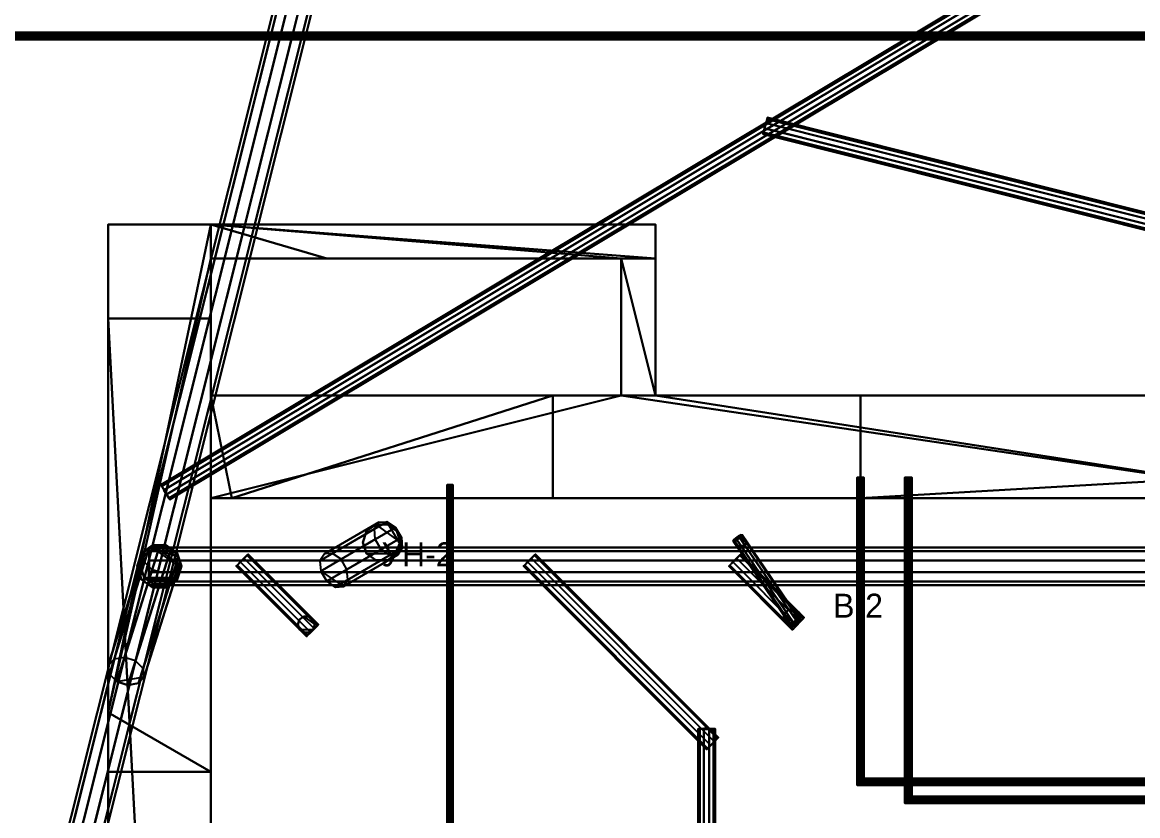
# Model space of a CAD drawing. Header units: millimetres. Extents: x -396 to 23232, y -842 to 31800.
# Drawn here: x 12150 to 15410, y 7821 to 10140 of the extents above; entities that cross this region are included whole.
import ezdxf

# ---------------------------------------------------------------- set-up
doc = ezdxf.new("R2010")
doc.units = ezdxf.units.MM
doc.layers.add('АР_3D_стены', color=8, linetype='Continuous')
doc.layers.add('ВК_3D_Марки', color=7, linetype='Continuous')
for name, color, linetype, true_color in [('ВК_3D_Арматура', 7, 'Continuous', 0xb48c3c), ('ВК_3D_В1', 7, 'Continuous', 0x06b6d4), ('ВК_3D_К1', 7, 'Continuous', 0xc2410c), ('ВК_3D_Т3', 7, 'Continuous', 0x16a34a)]:
    doc.layers.add(name, color=color, linetype=linetype, true_color=true_color)

msp = doc.modelspace()

# ---------------------------------------------------------------- texts
at = {"layer": 'ВК_3D_Марки'}
for s, p in [('УН-2', (13200, 8550, 4950)), ('В-2', (14520, 8400, 4950))]:
    msp.add_text(s, height=70, dxfattribs=at).set_placement(p)

# ---------------------------------------------------------------- meshes
at = {"layer": 'АР_3D_стены'}
mesh = msp.add_polyface(dxfattribs=at)
corners = [(18040.2, 6049.6, 4050), (15010.2, 6049.6, 4050), (15010.2, 6119.6, 4050), (15010.2, 6119.6, 7550), (15010.2, 6049.6, 7550), (18040.2, 6049.6, 7550), (19899.3, 6049.6, 4050), (19760.2, 6049.6, 4050), (19760.2, 6119.6, 4050), (19760.2, 6119.6, 7550), (19760.2, 6049.6, 7550), (19899.3, 6049.6, 7550), (19000.2, 15699.6, 4050), (20200.2, 15699.6, 4050), (20200.2, 15299.6, 4050), (20200.2, 15299.6, 7550), (20200.2, 15699.6, 7550), (19000.2, 15699.6, 7550), (19538.3, 15299.6, 4050), (19000.2, 15299.6, 4050), (19000.2, 15299.6, 7550), (19538.3, 15299.6, 7550), (19800.2, 13599.6, 4050), (19300.2, 13599.6, 4050), (19300.2, 13999.6, 4050), (19300.2, 13999.6, 7550), (19300.2, 13599.6, 7550), (19800.2, 13599.6, 7550), (17300.2, 8749.6, 4050), (17300.2, 9049.6, 4050), (19800.2, 9049.6, 4050), (19800.2, 9049.6, 7550), (17300.2, 9049.6, 7550), (17300.2, 8749.6, 7550), (17900.2, 7449.6, 4050), (18000.2, 7449.6, 4050), (18000.2, 6449.6, 4050), (18000.2, 6449.6, 7550), (18000.2, 7449.6, 7550), (17900.2, 7449.6, 7550), (15600.2, 8749.6, 4050), (15800.2, 8749.6, 4050), (15800.2, 6449.6, 4050), (15800.2, 6449.6, 7550), (15800.2, 8749.6, 7550), (15600.2, 8749.6, 7550), (15050.2, 6179.6, 4050), (15050.2, 6449.6, 4050), (15600.2, 6449.6, 4050), (15600.2, 6449.6, 7550), (15050.2, 6449.6, 7550), (15050.2, 6179.6, 7550), (12800.2, 6449.6, 4050), (13250.2, 6449.6, 4050), (13250.2, 6179.6, 4050), (13250.2, 6179.6, 7550), (13250.2, 6449.6, 7550), (12800.2, 6449.6, 7550), (13290.2, 6049.6, 4050), (12800.2, 6049.6, 4050), (12800.2, 6049.6, 7550), (13290.2, 6049.6, 7550), (18040.2, 6119.6, 4050), (18040.2, 6119.6, 7550), (20200.2, 6049.6, 4050), (20200.2, 6049.6, 7550), (19800.2, 15299.6, 4050), (19800.2, 15299.6, 7550), (19538.3, 8749.6, 4050), (19538.3, 8749.6, 7550), (18000.2, 6179.6, 4050), (18000.2, 6179.6, 7550), (19800.2, 8749.6, 4050), (19800.2, 8749.6, 7550), (17900.2, 6449.6, 4050), (17900.2, 6449.6, 7550), (13290.2, 6119.6, 4050), (13290.2, 6119.6, 7550), (20200.2, 13999.6, 4050), (20200.2, 13999.6, 7550), (19800.2, 6179.6, 4050), (19800.2, 6179.6, 7550), (19800.2, 6449.6, 4050), (19800.2, 6449.6, 7550), (19800.2, 13999.6, 4050), (19800.2, 13999.6, 7550), (20200.2, 6449.6, 4050), (20200.2, 6449.6, 7550)]
mesh.append_faces([[corners[k] for k in face] for face in [(0, 1, 2), (3, 4, 5), (6, 7, 8), (9, 10, 11), (12, 13, 14), (15, 16, 17), (18, 19, 12), (17, 20, 21), (22, 23, 24), (25, 26, 27), (28, 29, 30), (31, 32, 33), (34, 35, 36), (37, 38, 39), (40, 41, 42), (43, 44, 45), (46, 47, 48), (49, 50, 51), (52, 53, 54), (55, 56, 57), (58, 59, 52), (57, 60, 61), (62, 0, 2), (3, 5, 63), (64, 6, 8), (9, 11, 65), (66, 18, 12), (17, 21, 67), (68, 28, 30), (31, 33, 69), (34, 36, 70), (71, 37, 39), (48, 40, 42), (43, 45, 49), (58, 52, 54), (55, 57, 61), (66, 12, 14), (15, 17, 67), (72, 68, 30), (31, 69, 73), (74, 34, 70), (71, 39, 75), (46, 48, 42), (43, 49, 51), (76, 58, 54), (55, 61, 77), (66, 14, 78), (79, 15, 67), (42, 74, 70), (71, 75, 43), (76, 54, 46), (51, 55, 77), (46, 42, 70), (71, 43, 51), (2, 76, 46), (51, 77, 3), (2, 46, 70), (71, 51, 3), (2, 70, 80), (81, 71, 3), (62, 2, 80), (81, 3, 63), (8, 62, 80), (81, 63, 9), (64, 8, 80), (81, 9, 65), (64, 80, 82), (83, 81, 65), (64, 82, 72), (73, 83, 65), (64, 72, 30), (31, 73, 65), (64, 30, 22), (27, 31, 65), (84, 66, 78), (79, 67, 85), (22, 24, 84), (85, 25, 27), (78, 64, 22), (27, 65, 79), (22, 84, 78), (79, 85, 27), (1, 2, 3, 4), (2, 76, 77, 3), (76, 58, 61, 77), (58, 59, 60, 61), (59, 52, 57, 60), (52, 53, 56, 57), (53, 54, 55, 56), (54, 46, 51, 55), (46, 47, 50, 51), (47, 48, 49, 50), (48, 40, 45, 49), (40, 41, 44, 45), (41, 42, 43, 44), (42, 74, 75, 43), (74, 34, 39, 75), (34, 35, 38, 39), (35, 36, 37, 38), (36, 70, 71, 37), (70, 80, 81, 71), (80, 82, 83, 81), (82, 72, 73, 83), (72, 68, 69, 73), (68, 28, 33, 69), (28, 29, 32, 33), (29, 30, 31, 32), (30, 22, 27, 31), (22, 23, 26, 27), (23, 24, 25, 26), (24, 84, 85, 25), (84, 84, 85, 85), (84, 66, 67, 85), (66, 18, 21, 67), (18, 19, 20, 21), (19, 12, 17, 20), (12, 13, 16, 17), (13, 14, 15, 16), (14, 78, 79, 15), (78, 86, 87, 79), (86, 86, 87, 87), (86, 64, 65, 87), (64, 6, 11, 65), (6, 7, 10, 11), (7, 8, 9, 10), (8, 62, 63, 9), (62, 0, 5, 63), (0, 1, 4, 5)]])
mesh = msp.add_polyface(dxfattribs=at)
corners = [(12700.2, 9549.6, 4050), (14000.2, 9549.6, 4050), (14000.2, 9449.6, 4050), (14000.2, 9449.6, 7550), (14000.2, 9549.6, 7550), (12700.2, 9549.6, 7550), (12400.2, 8123.1, 4050), (12400.2, 9549.6, 4050), (12400.2, 9549.6, 7550), (12400.2, 8123.1, 7550), (12700.2, 7949.6, 4050), (12400.2, 7949.6, 4050), (12400.2, 7949.6, 7550), (12700.2, 7949.6, 7550), (12700.2, 8749.6, 4050), (12700.2, 9049.6, 4050), (13900.2, 9049.6, 4050), (13900.2, 9049.6, 7550), (12700.2, 9049.6, 7550), (12700.2, 8749.6, 7550), (16500.2, 9049.6, 4050), (16500.2, 8749.6, 4050), (15928, 8749.6, 4050), (15928, 8749.6, 7550), (16500.2, 8749.6, 7550), (16500.2, 9049.6, 7550), (15600.2, 9549.6, 4050), (15800.2, 9549.6, 4050), (15800.2, 9049.6, 4050), (15800.2, 9049.6, 7550), (15800.2, 9549.6, 7550), (15600.2, 9549.6, 7550), (12700.2, 9449.6, 4050), (12700.2, 9449.6, 7550), (15600.2, 9049.6, 4050), (15600.2, 9049.6, 7550), (13039.8, 9449.6, 4050), (13039.8, 9449.6, 7550), (14000.2, 9049.6, 4050), (14000.2, 9049.6, 7550), (13900.2, 9449.6, 4050), (13900.2, 9449.6, 7550)]
mesh.append_faces([[corners[k] for k in face] for face in [(0, 1, 2), (3, 4, 5), (6, 7, 0), (5, 8, 9), (10, 11, 6), (9, 12, 13), (14, 15, 16), (17, 18, 19), (20, 21, 22), (23, 24, 25), (26, 27, 28), (29, 30, 31), (32, 10, 6), (9, 13, 33), (22, 14, 16), (17, 19, 23), (28, 20, 22), (23, 25, 29), (34, 26, 28), (29, 31, 35), (32, 6, 0), (5, 9, 33), (34, 28, 22), (23, 29, 35), (36, 32, 0), (5, 33, 37), (38, 34, 22), (23, 35, 39), (40, 36, 0), (5, 37, 41), (38, 22, 16), (17, 23, 39), (40, 0, 2), (3, 5, 41), (38, 16, 40), (41, 17, 39), (40, 2, 38), (39, 3, 41), (2, 38, 39, 3), (38, 34, 35, 39), (34, 26, 31, 35), (26, 27, 30, 31), (27, 28, 29, 30), (28, 20, 25, 29), (20, 21, 24, 25), (21, 22, 23, 24), (22, 14, 19, 23), (14, 15, 18, 19), (15, 16, 17, 18), (16, 40, 41, 17), (40, 36, 37, 41), (36, 32, 33, 37), (32, 10, 13, 33), (10, 11, 12, 13), (11, 6, 9, 12), (6, 7, 8, 9), (7, 0, 5, 8), (0, 1, 4, 5), (1, 2, 3, 4)]])
mesh = msp.add_polyface(dxfattribs=at)
corners = [(19800.2, 4099.6), (19800.2, 5949.6), (20070.2, 5949.6), (20070.2, 5949.6, 3650), (19800.2, 5949.6, 3650), (19800.2, 4099.6, 3650), (19800.2, 1427.5), (19800.2, 2299.6), (20070.2, 2299.6), (20070.2, 2299.6, 3650), (19800.2, 2299.6, 3650), (19800.2, 1427.5, 3650), (20200.2, 1299.6), (19800.2, 1299.6), (19800.2, 1299.6, 3650), (20200.2, 1299.6, 3650), (20130.2, 2339.6), (20200.2, 2339.6), (20200.2, 2339.6, 3650), (20130.2, 2339.6, 3650), (20200.2, 5989.6), (20200.2, 4059.6), (20130.2, 4059.6), (20130.2, 4059.6, 3650), (20200.2, 4059.6, 3650), (20200.2, 5989.6, 3650), (20200.2, 9474.6), (20200.2, 7709.6), (20130.2, 7709.6), (20130.2, 7709.6, 3650), (20200.2, 7709.6, 3650), (20200.2, 9474.6, 3650), (19800.2, 9049.6), (19800.2, 9474.6), (19800.2, 9474.6, 3650), (19800.2, 9049.6, 3650), (14600.2, 8749.6), (14600.2, 9049.6), (14600.2, 9049.6, 3650), (14600.2, 8749.6, 3650), (20070.2, 7749.6), (19800.2, 7749.6), (19800.2, 8749.6), (19800.2, 8749.6, 3650), (19800.2, 7749.6, 3650), (20070.2, 7749.6, 3650), (20070.2, 4099.6), (20070.2, 4099.6, 3650), (20130.2, 5989.6), (20130.2, 5989.6, 3650), (18538.2, 8749.6), (18538.2, 8749.6, 3650)]
mesh.append_faces([[corners[k] for k in face] for face in [(0, 1, 2), (3, 4, 5), (6, 7, 8), (9, 10, 11), (12, 13, 6), (11, 14, 15), (16, 17, 12), (15, 18, 19), (20, 21, 22), (23, 24, 25), (26, 27, 28), (29, 30, 31), (32, 33, 26), (31, 34, 35), (36, 37, 32), (35, 38, 39), (40, 41, 42), (43, 44, 45), (46, 0, 2), (3, 5, 47), (12, 6, 8), (9, 11, 15), (48, 20, 22), (23, 25, 49), (32, 26, 28), (29, 31, 35), (50, 36, 32), (35, 39, 51), (16, 12, 8), (9, 15, 19), (42, 50, 32), (35, 51, 43), (16, 8, 46), (47, 9, 19), (42, 32, 28), (29, 35, 43), (16, 46, 2), (3, 47, 19), (40, 42, 28), (29, 43, 45), (16, 2, 40), (45, 3, 19), (40, 28, 48), (49, 29, 45), (22, 16, 40), (45, 19, 23), (40, 48, 22), (23, 49, 45), (2, 40, 45, 3), (40, 41, 44, 45), (41, 42, 43, 44), (42, 50, 51, 43), (50, 36, 39, 51), (36, 37, 38, 39), (37, 32, 35, 38), (32, 33, 34, 35), (33, 26, 31, 34), (26, 27, 30, 31), (27, 28, 29, 30), (28, 48, 49, 29), (48, 20, 25, 49), (20, 21, 24, 25), (21, 22, 23, 24), (22, 16, 19, 23), (16, 17, 18, 19), (17, 12, 15, 18), (12, 13, 14, 15), (13, 6, 11, 14), (6, 7, 10, 11), (7, 8, 9, 10), (8, 46, 47, 9), (46, 0, 5, 47), (0, 1, 4, 5), (1, 2, 3, 4)]])
mesh = msp.add_polyface(dxfattribs=at)
corners = [(11317.7, 4299.6), (9700.2, 4299.6), (9700.2, 4499.6), (9700.2, 4499.6, 3650), (9700.2, 4299.6, 3650), (11317.7, 4299.6, 3650), (12700.2, 3599.6), (12400.2, 3599.6), (12400.2, 4299.6), (12400.2, 4299.6, 3650), (12400.2, 3599.6, 3650), (12700.2, 3599.6, 3650), (12400.2, 9274.6), (12700.2, 9274.6), (12700.2, 9274.6, 3650), (12400.2, 9274.6, 3650), (8550.2, 6149.6), (8550.2, 6449.6), (12400.2, 6449.6), (12400.2, 6449.6, 3650), (8550.2, 6449.6, 3650), (8550.2, 6149.6, 3650), (9700.2, 5599.6), (9400.2, 5599.6), (9400.2, 6149.6), (9400.2, 6149.6, 3650), (9400.2, 5599.6, 3650), (9700.2, 5599.6, 3650), (9480.1, 6149.6), (9700.2, 6149.6), (9700.2, 6149.6, 3650), (9480.1, 6149.6, 3650), (12400.2, 4499.6), (12400.2, 4499.6, 3650), (12039.7, 6149.6), (12039.7, 6149.6, 3650), (12400.2, 6149.6), (12400.2, 6149.6, 3650)]
mesh.append_faces([[corners[k] for k in face] for face in [(0, 1, 2), (3, 4, 5), (6, 7, 8), (9, 10, 11), (12, 13, 6), (11, 14, 15), (16, 17, 18), (19, 20, 21), (22, 23, 24), (25, 26, 27), (28, 29, 22), (27, 30, 31), (0, 2, 32), (33, 3, 5), (18, 12, 6), (11, 15, 19), (24, 16, 18), (19, 21, 25), (28, 22, 24), (25, 27, 31), (8, 0, 32), (33, 5, 9), (28, 24, 18), (19, 25, 31), (6, 8, 32), (33, 9, 11), (34, 28, 18), (19, 31, 35), (6, 32, 36), (37, 33, 11), (36, 34, 18), (19, 35, 37), (18, 6, 36), (37, 11, 19), (1, 2, 3, 4), (2, 32, 33, 3), (32, 36, 37, 33), (36, 34, 35, 37), (34, 28, 31, 35), (28, 29, 30, 31), (29, 22, 27, 30), (22, 23, 26, 27), (23, 24, 25, 26), (24, 16, 21, 25), (16, 17, 20, 21), (17, 18, 19, 20), (18, 12, 15, 19), (12, 13, 14, 15), (13, 6, 11, 14), (6, 7, 10, 11), (7, 8, 9, 10), (8, 0, 5, 9), (0, 1, 4, 5)]])
mesh = msp.add_polyface(dxfattribs=at)
corners = [(12761.8, 8749.6), (12700.2, 8749.6), (12700.2, 9049.6), (12700.2, 9049.6, 3650), (12700.2, 8749.6, 3650), (12761.8, 8749.6, 3650), (13700.2, 9049.6), (13700.2, 8749.6), (13700.2, 8749.6, 3650), (13700.2, 9049.6, 3650)]
mesh.append_faces([[corners[k] for k in face] for face in [(0, 1, 2), (3, 4, 5), (6, 7, 0), (5, 8, 9), (0, 2, 6), (9, 3, 5), (1, 2, 3, 4), (2, 6, 9, 3), (6, 7, 8, 9), (7, 0, 5, 8), (0, 1, 4, 5)]])
at = {"layer": 'ВК_3D_Арматура', "color": 8, "true_color": 0x78716c}
mesh = msp.add_polyface(dxfattribs=at)
corners = [(12614.9, 8550, 920), (12602.5, 8588.1, 920), (12602.5, 8588.1, 1080), (12614.9, 8550, 1080), (12570.1, 8611.7, 920), (12570.1, 8611.7, 1080), (12529.9, 8611.7, 920), (12529.9, 8611.7, 1080), (12497.5, 8588.1, 920), (12497.5, 8588.1, 1080), (12485.1, 8550, 920), (12485.1, 8550, 1080), (12497.5, 8511.9, 920), (12497.5, 8511.9, 1080), (12529.9, 8488.3, 920), (12529.9, 8488.3, 1080), (12570.1, 8488.3, 920), (12570.1, 8488.3, 1080), (12602.5, 8511.9, 920), (12602.5, 8511.9, 1080)]
mesh.append_faces([[corners[k] for k in face] for face in [(0, 1, 2, 3), (1, 4, 5, 2), (4, 6, 7, 5), (6, 8, 9, 7), (8, 10, 11, 9), (10, 12, 13, 11), (12, 14, 15, 13), (14, 16, 17, 15), (16, 18, 19, 17), (18, 0, 3, 19), (18, 16, 14, 12), (3, 2, 5, 7)]])
at = {"layer": 'ВК_3D_В1'}
mesh = msp.add_polyface(dxfattribs=at)
corners = [(17310, 10090, -230), (17310, 10091.9, -224.1), (9230, 10091.9, -224.1), (9230, 10090, -230), (17310, 10096.9, -220.5), (9230, 10096.9, -220.5), (17310, 10103.1, -220.5), (9230, 10103.1, -220.5), (17310, 10108.1, -224.1), (9230, 10108.1, -224.1), (17310, 10110, -230), (9230, 10110, -230), (17310, 10108.1, -235.9), (9230, 10108.1, -235.9), (17310, 10103.1, -239.5), (9230, 10103.1, -239.5), (17310, 10096.9, -239.5), (9230, 10096.9, -239.5), (17310, 10091.9, -235.9), (9230, 10091.9, -235.9)]
mesh.append_faces([[corners[k] for k in face] for face in [(0, 1, 2, 3), (1, 4, 5, 2), (4, 6, 7, 5), (6, 8, 9, 7), (8, 10, 11, 9), (10, 12, 13, 11), (12, 14, 15, 13), (14, 16, 17, 15), (16, 18, 19, 17), (18, 0, 3, 19), (18, 16, 14, 12), (3, 2, 5, 7)]])
mesh = msp.add_polyface(dxfattribs=at)
corners = [(14590, 8410, 3870), (14591.9, 8410, 3875.9), (14591.9, 8810, 3875.9), (14590, 8810, 3870), (14596.9, 8410, 3879.5), (14596.9, 8810, 3879.5), (14603.1, 8410, 3879.5), (14603.1, 8810, 3879.5), (14608.1, 8410, 3875.9), (14608.1, 8810, 3875.9), (14610, 8410, 3870), (14610, 8810, 3870), (14608.1, 8410, 3864.1), (14608.1, 8810, 3864.1), (14603.1, 8410, 3860.5), (14603.1, 8810, 3860.5), (14596.9, 8410, 3860.5), (14596.9, 8810, 3860.5), (14591.9, 8410, 3864.1), (14591.9, 8810, 3864.1)]
mesh.append_faces([[corners[k] for k in face] for face in [(0, 1, 2, 3), (1, 4, 5, 2), (4, 6, 7, 5), (6, 8, 9, 7), (8, 10, 11, 9), (10, 12, 13, 11), (12, 14, 15, 13), (14, 16, 17, 15), (16, 18, 19, 17), (18, 0, 3, 19), (18, 16, 14, 12), (3, 2, 5, 7)]])
mesh = msp.add_polyface(dxfattribs=at)
corners = [(14610, 8800, 3860), (14608.1, 8805.9, 3860), (14608.1, 8805.9, 4860), (14610, 8800, 4860), (14603.1, 8809.5, 3860), (14603.1, 8809.5, 4860), (14596.9, 8809.5, 3860), (14596.9, 8809.5, 4860), (14591.9, 8805.9, 3860), (14591.9, 8805.9, 4860), (14590, 8800, 3860), (14590, 8800, 4860), (14591.9, 8794.1, 3860), (14591.9, 8794.1, 4860), (14596.9, 8790.5, 3860), (14596.9, 8790.5, 4860), (14603.1, 8790.5, 3860), (14603.1, 8790.5, 4860), (14608.1, 8794.1, 3860), (14608.1, 8794.1, 4860)]
mesh.append_faces([[corners[k] for k in face] for face in [(0, 1, 2, 3), (1, 4, 5, 2), (4, 6, 7, 5), (6, 8, 9, 7), (8, 10, 11, 9), (10, 12, 13, 11), (12, 14, 15, 13), (14, 16, 17, 15), (16, 18, 19, 17), (18, 0, 3, 19), (18, 16, 14, 12), (3, 2, 5, 7)]])
mesh = msp.add_polyface(dxfattribs=at)
corners = [(13392, 8392, 3870), (13393.5, 8392, 3874.7), (13393.5, 8788, 3874.7), (13392, 8788, 3870), (13397.5, 8392, 3877.6), (13397.5, 8788, 3877.6), (13402.5, 8392, 3877.6), (13402.5, 8788, 3877.6), (13406.5, 8392, 3874.7), (13406.5, 8788, 3874.7), (13408, 8392, 3870), (13408, 8788, 3870), (13406.5, 8392, 3865.3), (13406.5, 8788, 3865.3), (13402.5, 8392, 3862.4), (13402.5, 8788, 3862.4), (13397.5, 8392, 3862.4), (13397.5, 8788, 3862.4), (13393.5, 8392, 3865.3), (13393.5, 8788, 3865.3)]
mesh.append_faces([[corners[k] for k in face] for face in [(0, 1, 2, 3), (1, 4, 5, 2), (4, 6, 7, 5), (6, 8, 9, 7), (8, 10, 11, 9), (10, 12, 13, 11), (12, 14, 15, 13), (14, 16, 17, 15), (16, 18, 19, 17), (18, 0, 3, 19), (18, 16, 14, 12), (3, 2, 5, 7)]])
mesh = msp.add_polyface(dxfattribs=at)
corners = [(13408, 8780, 3862), (13406.5, 8784.7, 3862), (13406.5, 8784.7, 5008), (13408, 8780, 5008), (13402.5, 8787.6, 3862), (13402.5, 8787.6, 5008), (13397.5, 8787.6, 3862), (13397.5, 8787.6, 5008), (13393.5, 8784.7, 3862), (13393.5, 8784.7, 5008), (13392, 8780, 3862), (13392, 8780, 5008), (13393.5, 8775.3, 3862), (13393.5, 8775.3, 5008), (13397.5, 8772.4, 3862), (13397.5, 8772.4, 5008), (13402.5, 8772.4, 3862), (13402.5, 8772.4, 5008), (13406.5, 8775.3, 3862), (13406.5, 8775.3, 5008)]
mesh.append_faces([[corners[k] for k in face] for face in [(0, 1, 2, 3), (1, 4, 5, 2), (4, 6, 7, 5), (6, 8, 9, 7), (8, 10, 11, 9), (10, 12, 13, 11), (12, 14, 15, 13), (14, 16, 17, 15), (16, 18, 19, 17), (18, 0, 3, 19), (18, 16, 14, 12), (3, 2, 5, 7)]])
mesh = msp.add_polyface(dxfattribs=at)
corners = [(14590, 7910, 3870), (14591.9, 7910, 3875.9), (14591.9, 8430, 3875.9), (14590, 8430, 3870), (14596.9, 7910, 3879.5), (14596.9, 8430, 3879.5), (14603.1, 7910, 3879.5), (14603.1, 8430, 3879.5), (14608.1, 7910, 3875.9), (14608.1, 8430, 3875.9), (14610, 7910, 3870), (14610, 8430, 3870), (14608.1, 7910, 3864.1), (14608.1, 8430, 3864.1), (14603.1, 7910, 3860.5), (14603.1, 8430, 3860.5), (14596.9, 7910, 3860.5), (14596.9, 8430, 3860.5), (14591.9, 7910, 3864.1), (14591.9, 8430, 3864.1)]
mesh.append_faces([[corners[k] for k in face] for face in [(0, 1, 2, 3), (1, 4, 5, 2), (4, 6, 7, 5), (6, 8, 9, 7), (8, 10, 11, 9), (10, 12, 13, 11), (12, 14, 15, 13), (14, 16, 17, 15), (16, 18, 19, 17), (18, 0, 3, 19), (18, 16, 14, 12), (3, 2, 5, 7)]])
mesh = msp.add_polyface(dxfattribs=at)
corners = [(13392, 7492, 3870), (13393.5, 7492, 3874.7), (13393.5, 8408, 3874.7), (13392, 8408, 3870), (13397.5, 7492, 3877.6), (13397.5, 8408, 3877.6), (13402.5, 7492, 3877.6), (13402.5, 8408, 3877.6), (13406.5, 7492, 3874.7), (13406.5, 8408, 3874.7), (13408, 7492, 3870), (13408, 8408, 3870), (13406.5, 7492, 3865.3), (13406.5, 8408, 3865.3), (13402.5, 7492, 3862.4), (13402.5, 8408, 3862.4), (13397.5, 7492, 3862.4), (13397.5, 8408, 3862.4), (13393.5, 7492, 3865.3), (13393.5, 8408, 3865.3)]
mesh.append_faces([[corners[k] for k in face] for face in [(0, 1, 2, 3), (1, 4, 5, 2), (4, 6, 7, 5), (6, 8, 9, 7), (8, 10, 11, 9), (10, 12, 13, 11), (12, 14, 15, 13), (14, 16, 17, 15), (16, 18, 19, 17), (18, 0, 3, 19), (18, 16, 14, 12), (3, 2, 5, 7)]])
mesh = msp.add_polyface(dxfattribs=at)
corners = [(15640, 7910, 3870), (15640, 7911.9, 3875.9), (14590, 7911.9, 3875.9), (14590, 7910, 3870), (15640, 7916.9, 3879.5), (14590, 7916.9, 3879.5), (15640, 7923.1, 3879.5), (14590, 7923.1, 3879.5), (15640, 7928.1, 3875.9), (14590, 7928.1, 3875.9), (15640, 7930, 3870), (14590, 7930, 3870), (15640, 7928.1, 3864.1), (14590, 7928.1, 3864.1), (15640, 7923.1, 3860.5), (14590, 7923.1, 3860.5), (15640, 7916.9, 3860.5), (14590, 7916.9, 3860.5), (15640, 7911.9, 3864.1), (14590, 7911.9, 3864.1)]
mesh.append_faces([[corners[k] for k in face] for face in [(0, 1, 2, 3), (1, 4, 5, 2), (4, 6, 7, 5), (6, 8, 9, 7), (8, 10, 11, 9), (10, 12, 13, 11), (12, 14, 15, 13), (14, 16, 17, 15), (16, 18, 19, 17), (18, 0, 3, 19), (18, 16, 14, 12), (3, 2, 5, 7)]])
at = {"layer": 'ВК_3D_К1'}
mesh = msp.add_polyface(dxfattribs=at)
corners = [(14552, 16375.7, -1037.5), (14541.7, 16377.8, -1005.2), (12002.7, 6259.6, -1161.7), (12013, 6257.5, -1194.1), (14515, 16384.2, -985.2), (11976, 6266, -1141.7), (14482, 16392.5, -985.2), (11943, 6274.3, -1141.7), (14455.4, 16399.5, -1005.2), (11916.4, 6281.3, -1161.7), (14445.4, 16402.5, -1037.5), (11906.4, 6284.3, -1194.1), (14455.7, 16400.4, -1069.9), (11916.7, 6282.2, -1226.4), (14482.4, 16394, -1089.9), (11943.4, 6275.8, -1246.4), (14515.4, 16385.7, -1089.9), (11976.4, 6267.5, -1246.4), (14542, 16378.7, -1069.9), (12003, 6260.5, -1226.4)]
mesh.append_faces([[corners[k] for k in face] for face in [(0, 1, 2, 3), (1, 4, 5, 2), (4, 6, 7, 5), (6, 8, 9, 7), (8, 10, 11, 9), (10, 12, 13, 11), (12, 14, 15, 13), (14, 16, 17, 15), (16, 18, 19, 17), (18, 0, 3, 19), (18, 16, 14, 12), (3, 2, 5, 7)]])
mesh = msp.add_polyface(dxfattribs=at)
corners = [(16597.8, 11150.9, -985.6), (16595, 11154.8, -970.9), (12577.8, 8749.3, -1111.3), (12580.6, 8745.4, -1125.9), (16588.3, 11165.3, -961.8), (12571.1, 8759.9, -1102.2), (16580.4, 11178.6, -961.8), (12563.2, 8773.1, -1102.2), (16574.2, 11189.5, -970.9), (12557, 8784, -1111.3), (16572.1, 11193.8, -985.6), (12554.9, 8788.3, -1125.9), (16574.9, 11189.9, -1000.2), (12557.7, 8784.4, -1140.6), (16581.6, 11179.3, -1009.3), (12564.4, 8773.9, -1149.7), (16589.5, 11166.1, -1009.3), (12572.3, 8760.6, -1149.7), (16595.7, 11155.2, -1000.2), (12578.5, 8749.7, -1140.6)]
mesh.append_faces([[corners[k] for k in face] for face in [(0, 1, 2, 3), (1, 4, 5, 2), (4, 6, 7, 5), (6, 8, 9, 7), (8, 10, 11, 9), (10, 12, 13, 11), (12, 14, 15, 13), (14, 16, 17, 15), (16, 18, 19, 17), (18, 0, 3, 19), (18, 16, 14, 12), (3, 2, 5, 7)]])
mesh = msp.add_polyface(dxfattribs=at)
corners = [(17618.2, 8984.7, -962.5), (17618.9, 8989.4, -947.8), (14316.3, 9818.2, -1049.9), (14315.6, 9813.4, -1064.5), (17621.7, 9001.6, -938.7), (14319.1, 9830.4, -1040.8), (17625.4, 9016.6, -938.7), (14322.9, 9845.3, -1040.8), (17628.7, 9028.6, -947.8), (14326.2, 9857.4, -1049.9), (17630.3, 9033.2, -962.5), (14327.7, 9861.9, -1064.5), (17629.6, 9028.4, -977.1), (14327, 9857.2, -1079.2), (17626.8, 9016.2, -986.2), (14324.2, 9845, -1088.3), (17623, 9001.3, -986.2), (14320.5, 9830, -1088.3), (17619.7, 8989.2, -977.1), (14317.2, 9818, -1079.2)]
mesh.append_faces([[corners[k] for k in face] for face in [(0, 1, 2, 3), (1, 4, 5, 2), (4, 6, 7, 5), (6, 8, 9, 7), (8, 10, 11, 9), (10, 12, 13, 11), (12, 14, 15, 13), (14, 16, 17, 15), (16, 18, 19, 17), (18, 0, 3, 19), (18, 16, 14, 12), (3, 2, 5, 7)]])
mesh = msp.add_polyface(dxfattribs=at)
corners = [(13247.3, 8583.9, 3428.2), (13223.8, 8582.4, 3452.7), (13064.6, 8489.5, 3293.5), (13088.1, 8491.1, 3269), (13198.6, 8599.5, 3467.8), (13039.4, 8506.7, 3308.6), (13181.5, 8628.9, 3467.8), (13022.3, 8536, 3308.6), (13178.9, 8659.2, 3452.7), (13019.7, 8566.3, 3293.5), (13191.9, 8678.9, 3428.2), (13032.7, 8586.1, 3269), (13215.4, 8680.5, 3403.7), (13056.2, 8587.6, 3244.5), (13240.6, 8663.3, 3388.6), (13081.4, 8570.5, 3229.4), (13257.7, 8634, 3388.6), (13098.5, 8541.1, 3229.4), (13260.3, 8603.7, 3403.7), (13101.1, 8510.8, 3244.5)]
mesh.append_faces([[corners[k] for k in face] for face in [(0, 1, 2, 3), (1, 4, 5, 2), (4, 6, 7, 5), (6, 8, 9, 7), (8, 10, 11, 9), (10, 12, 13, 11), (12, 14, 15, 13), (14, 16, 17, 15), (16, 18, 19, 17), (18, 0, 3, 19), (18, 16, 14, 12), (3, 2, 5, 7)]])
mesh = msp.add_polyface(dxfattribs=at)
corners = [(13255, 8620, 4060), (13244.5, 8652.3, 4060), (13244.5, 8652.3, 3378.6), (13255, 8620, 3378.6), (13217, 8672.3, 4060), (13217, 8672.3, 3378.6), (13183, 8672.3, 4060), (13183, 8672.3, 3378.6), (13155.5, 8652.3, 4060), (13155.5, 8652.3, 3378.6), (13145, 8620, 4060), (13145, 8620, 3378.6), (13155.5, 8587.7, 4060), (13155.5, 8587.7, 3378.6), (13183, 8567.7, 4060), (13183, 8567.7, 3378.6), (13217, 8567.7, 4060), (13217, 8567.7, 3378.6), (13244.5, 8587.7, 4060), (13244.5, 8587.7, 3378.6)]
mesh.append_faces([[corners[k] for k in face] for face in [(0, 1, 2, 3), (1, 4, 5, 2), (4, 6, 7, 5), (6, 8, 9, 7), (8, 10, 11, 9), (10, 12, 13, 11), (12, 14, 15, 13), (14, 16, 17, 15), (16, 18, 19, 17), (18, 0, 3, 19), (18, 16, 14, 12), (3, 2, 5, 7)]])
mesh = msp.add_polyface(dxfattribs=at)
corners = [(14254.4, 8642, 4003), (14252.8, 8638.9, 4012.2), (14420.5, 8392.9, 3956.3), (14422.1, 8396, 3947), (14246.8, 8633.5, 4017.9), (14414.5, 8387.5, 3962), (14238.6, 8627.9, 4017.9), (14406.4, 8381.9, 3962), (14231.4, 8624.3, 4012.2), (14399.1, 8378.3, 3956.3), (14227.9, 8624, 4003), (14395.6, 8378, 3947), (14229.5, 8627.1, 3993.7), (14397.2, 8381.1, 3937.8), (14235.5, 8632.5, 3988), (14403.2, 8386.5, 3932.1), (14243.6, 8638.1, 3988), (14411.4, 8392.1, 3932.1), (14250.9, 8641.7, 3993.7), (14418.6, 8395.7, 3937.8)]
mesh.append_faces([[corners[k] for k in face] for face in [(0, 1, 2, 3), (1, 4, 5, 2), (4, 6, 7, 5), (6, 8, 9, 7), (8, 10, 11, 9), (10, 12, 13, 11), (12, 14, 15, 13), (14, 16, 17, 15), (16, 18, 19, 17), (18, 0, 3, 19), (18, 16, 14, 12), (3, 2, 5, 7)]])
mesh = msp.add_polyface(dxfattribs=at)
corners = [(12608.8, 8553.7, -841.5), (12591.9, 8535.1, -818.6), (12488.9, 8208, -1161.6), (12505.8, 8226.6, -1184.4), (12561.5, 8529.8, -804.5), (12458.4, 8202.8, -1147.4), (12529, 8540.1, -804.5), (12426, 8213, -1147.4), (12507.1, 8561.8, -818.6), (12404, 8234.7, -1161.6), (12503.9, 8586.8, -841.5), (12400.9, 8259.7, -1184.4), (12520.8, 8605.4, -864.3), (12417.8, 8278.3, -1207.3), (12551.3, 8610.6, -878.5), (12448.2, 8283.6, -1221.4), (12583.7, 8600.4, -878.5), (12480.7, 8273.3, -1221.4), (12605.7, 8578.7, -864.3), (12502.6, 8251.6, -1207.3)]
mesh.append_faces([[corners[k] for k in face] for face in [(0, 1, 2, 3), (1, 4, 5, 2), (4, 6, 7, 5), (6, 8, 9, 7), (8, 10, 11, 9), (10, 12, 13, 11), (12, 14, 15, 13), (14, 16, 17, 15), (16, 18, 19, 17), (18, 0, 3, 19), (18, 16, 14, 12), (3, 2, 5, 7)]])
mesh = msp.add_polyface(dxfattribs=at)
corners = [(14266, 8620, 4366), (14262.9, 8629.4, 4366), (14262.9, 8629.4, 3984), (14266, 8620, 3984), (14254.9, 8635.2, 4366), (14254.9, 8635.2, 3984), (14245.1, 8635.2, 4366), (14245.1, 8635.2, 3984), (14237.1, 8629.4, 4366), (14237.1, 8629.4, 3984), (14234, 8620, 4366), (14234, 8620, 3984), (14237.1, 8610.6, 4366), (14237.1, 8610.6, 3984), (14245.1, 8604.8, 4366), (14245.1, 8604.8, 3984), (14254.9, 8604.8, 4366), (14254.9, 8604.8, 3984), (14262.9, 8610.6, 4366), (14262.9, 8610.6, 3984)]
mesh.append_faces([[corners[k] for k in face] for face in [(0, 1, 2, 3), (1, 4, 5, 2), (4, 6, 7, 5), (6, 8, 9, 7), (8, 10, 11, 9), (10, 12, 13, 11), (12, 14, 15, 13), (14, 16, 17, 15), (16, 18, 19, 17), (18, 0, 3, 19), (18, 16, 14, 12), (3, 2, 5, 7)]])
mesh = msp.add_polyface(dxfattribs=at)
corners = [(12605, 8550, 3308), (12594.5, 8582.3, 3308), (12594.5, 8582.3, -892.7), (12605, 8550, -892.7), (12567, 8602.3, 3308), (12567, 8602.3, -892.7), (12533, 8602.3, 3308), (12533, 8602.3, -892.7), (12505.5, 8582.3, 3308), (12505.5, 8582.3, -892.7), (12495, 8550, 3308), (12495, 8550, -892.7), (12505.5, 8517.7, 3308), (12505.5, 8517.7, -892.7), (12533, 8497.7, 3308), (12533, 8497.7, -892.7), (12567, 8497.7, 3308), (12567, 8497.7, -892.7), (12594.5, 8517.7, 3308), (12594.5, 8517.7, -892.7)]
mesh.append_faces([[corners[k] for k in face] for face in [(0, 1, 2, 3), (1, 4, 5, 2), (4, 6, 7, 5), (6, 8, 9, 7), (8, 10, 11, 9), (10, 12, 13, 11), (12, 14, 15, 13), (14, 16, 17, 15), (16, 18, 19, 17), (18, 0, 3, 19), (18, 16, 14, 12), (3, 2, 5, 7)]])
mesh = msp.add_polyface(dxfattribs=at)
corners = [(19330, 8495, 3413.6), (19329.3, 8505.5, 3445.9), (12519.4, 8505.5, 3309.7), (12520, 8495, 3277.4), (19328.9, 8533, 3465.9), (12519, 8533, 3329.7), (19328.9, 8567, 3465.9), (12519, 8567, 3329.7), (19329.3, 8594.5, 3445.9), (12519.4, 8594.5, 3309.7), (19330, 8605, 3413.6), (12520, 8605, 3277.4), (19330.6, 8594.5, 3381.3), (12520.7, 8594.5, 3245.1), (19331, 8567, 3361.3), (12521.1, 8567, 3225.1), (19331, 8533, 3361.3), (12521.1, 8533, 3225.1), (19330.6, 8505.5, 3381.3), (12520.7, 8505.5, 3245.1)]
mesh.append_faces([[corners[k] for k in face] for face in [(0, 1, 2, 3), (1, 4, 5, 2), (4, 6, 7, 5), (6, 8, 9, 7), (8, 10, 11, 9), (10, 12, 13, 11), (12, 14, 15, 13), (14, 16, 17, 15), (16, 18, 19, 17), (18, 0, 3, 19), (18, 16, 14, 12), (3, 2, 5, 7)]])
mesh = msp.add_polyface(dxfattribs=at)
corners = [(12980, 8344.7, 3321.1), (12983.1, 8348.3, 3335.8), (12777.7, 8553.7, 3327.1), (12774.7, 8550, 3312.5), (12991.7, 8357.4, 3344.9), (12786.4, 8562.7, 3336.2), (13002.6, 8368.3, 3344.9), (12797.3, 8573.6, 3336.2), (13011.7, 8376.9, 3335.8), (12806.3, 8582.3, 3327.1), (13015.3, 8380, 3321.1), (12810, 8585.3, 3312.5), (13012.3, 8376.3, 3306.5), (12806.9, 8581.7, 3297.8), (13003.6, 8367.3, 3297.4), (12798.3, 8572.6, 3288.7), (12992.7, 8356.4, 3297.4), (12787.4, 8561.7, 3288.7), (12983.7, 8347.7, 3306.5), (12778.3, 8553.1, 3297.8)]
mesh.append_faces([[corners[k] for k in face] for face in [(0, 1, 2, 3), (1, 4, 5, 2), (4, 6, 7, 5), (6, 8, 9, 7), (8, 10, 11, 9), (10, 12, 13, 11), (12, 14, 15, 13), (14, 16, 17, 15), (16, 18, 19, 17), (18, 0, 3, 19), (18, 16, 14, 12), (3, 2, 5, 7)]])
mesh = msp.add_polyface(dxfattribs=at)
corners = [(14150, 8014.7, 3351.9), (14153.1, 8018.3, 3366.6), (13617.7, 8553.7, 3343.9), (13614.7, 8550, 3329.3), (14161.7, 8027.4, 3375.7), (13626.4, 8562.7, 3353), (14172.6, 8038.3, 3375.7), (13637.3, 8573.6, 3353), (14181.7, 8046.9, 3366.6), (13646.3, 8582.3, 3343.9), (14185.3, 8050, 3351.9), (13650, 8585.3, 3329.3), (14182.3, 8046.3, 3337.3), (13646.9, 8581.7, 3314.6), (14173.6, 8037.3, 3328.2), (13638.3, 8572.6, 3305.5), (14162.7, 8026.4, 3328.2), (13627.4, 8561.7, 3305.5), (14153.7, 8017.7, 3337.3), (13618.3, 8553.1, 3314.6)]
mesh.append_faces([[corners[k] for k in face] for face in [(0, 1, 2, 3), (1, 4, 5, 2), (4, 6, 7, 5), (6, 8, 9, 7), (8, 10, 11, 9), (10, 12, 13, 11), (12, 14, 15, 13), (14, 16, 17, 15), (16, 18, 19, 17), (18, 0, 3, 19), (18, 16, 14, 12), (3, 2, 5, 7)]])
mesh = msp.add_polyface(dxfattribs=at)
corners = [(14400, 8364.7, 3349.2), (14403.1, 8368.3, 3363.8), (14217.7, 8553.7, 3355.9), (14214.7, 8550, 3341.2), (14411.7, 8377.4, 3372.9), (14226.4, 8562.7, 3365), (14422.6, 8388.3, 3372.9), (14237.3, 8573.6, 3365), (14431.7, 8396.9, 3363.8), (14246.3, 8582.3, 3355.9), (14435.3, 8400, 3349.2), (14250, 8585.3, 3341.2), (14432.3, 8396.3, 3334.5), (14246.9, 8581.7, 3326.6), (14423.6, 8387.3, 3325.4), (14238.3, 8572.6, 3317.5), (14412.7, 8376.4, 3325.4), (14227.4, 8561.7, 3317.5), (14403.7, 8367.7, 3334.5), (14218.3, 8553.1, 3326.6)]
mesh.append_faces([[corners[k] for k in face] for face in [(0, 1, 2, 3), (1, 4, 5, 2), (4, 6, 7, 5), (6, 8, 9, 7), (8, 10, 11, 9), (10, 12, 13, 11), (12, 14, 15, 13), (14, 16, 17, 15), (16, 18, 19, 17), (18, 0, 3, 19), (18, 16, 14, 12), (3, 2, 5, 7)]])
mesh = msp.add_polyface(dxfattribs=at)
corners = [(14425, 8400, 4025), (14420.2, 8414.7, 4025), (14420.2, 8414.7, 3323.4), (14425, 8400, 3323.4), (14407.7, 8423.8, 4025), (14407.7, 8423.8, 3323.4), (14392.3, 8423.8, 4025), (14392.3, 8423.8, 3323.4), (14379.8, 8414.7, 4025), (14379.8, 8414.7, 3323.4), (14375, 8400, 4025), (14375, 8400, 3323.4), (14379.8, 8385.3, 4025), (14379.8, 8385.3, 3323.4), (14392.3, 8376.2, 4025), (14392.3, 8376.2, 3323.4), (14407.7, 8376.2, 4025), (14407.7, 8376.2, 3323.4), (14420.2, 8385.3, 4025), (14420.2, 8385.3, 3323.4)]
mesh.append_faces([[corners[k] for k in face] for face in [(0, 1, 2, 3), (1, 4, 5, 2), (4, 6, 7, 5), (6, 8, 9, 7), (8, 10, 11, 9), (10, 12, 13, 11), (12, 14, 15, 13), (14, 16, 17, 15), (16, 18, 19, 17), (18, 0, 3, 19), (18, 16, 14, 12), (3, 2, 5, 7)]])
mesh = msp.add_polyface(dxfattribs=at)
corners = [(13005, 8380, 4375), (13000.2, 8394.7, 4375), (13000.2, 8394.7, 3295.4), (13005, 8380, 3295.4), (12987.7, 8403.8, 4375), (12987.7, 8403.8, 3295.4), (12972.3, 8403.8, 4375), (12972.3, 8403.8, 3295.4), (12959.8, 8394.7, 4375), (12959.8, 8394.7, 3295.4), (12955, 8380, 4375), (12955, 8380, 3295.4), (12959.8, 8365.3, 4375), (12959.8, 8365.3, 3295.4), (12972.3, 8356.2, 4375), (12972.3, 8356.2, 3295.4), (12987.7, 8356.2, 4375), (12987.7, 8356.2, 3295.4), (13000.2, 8365.3, 4375), (13000.2, 8365.3, 3295.4)]
mesh.append_faces([[corners[k] for k in face] for face in [(0, 1, 2, 3), (1, 4, 5, 2), (4, 6, 7, 5), (6, 8, 9, 7), (8, 10, 11, 9), (10, 12, 13, 11), (12, 14, 15, 13), (14, 16, 17, 15), (16, 18, 19, 17), (18, 0, 3, 19), (18, 16, 14, 12), (3, 2, 5, 7)]])
mesh = msp.add_polyface(dxfattribs=at)
corners = [(14125, 6595, 3394.8), (14129.8, 6595.5, 3409.5), (14129.8, 8075.4, 3365.1), (14125, 8075, 3350.5), (14142.3, 6595.7, 3418.6), (14142.3, 8075.7, 3374.2), (14157.7, 6595.7, 3418.6), (14157.7, 8075.7, 3374.2), (14170.2, 6595.5, 3409.5), (14170.2, 8075.4, 3365.1), (14175, 6595, 3394.8), (14175, 8075, 3350.5), (14170.2, 6594.6, 3380.2), (14170.2, 8074.5, 3335.8), (14157.7, 6594.3, 3371.1), (14157.7, 8074.3, 3326.7), (14142.3, 6594.3, 3371.1), (14142.3, 8074.3, 3326.7), (14129.8, 6594.6, 3380.2), (14129.8, 8074.5, 3335.8)]
mesh.append_faces([[corners[k] for k in face] for face in [(0, 1, 2, 3), (1, 4, 5, 2), (4, 6, 7, 5), (6, 8, 9, 7), (8, 10, 11, 9), (10, 12, 13, 11), (12, 14, 15, 13), (14, 16, 17, 15), (16, 18, 19, 17), (18, 0, 3, 19), (18, 16, 14, 12), (3, 2, 5, 7)]])
at = {"layer": 'ВК_3D_Т3'}
mesh = msp.add_polyface(dxfattribs=at)
corners = [(14730, 8410, 3925), (14731.9, 8410, 3930.9), (14731.9, 8810, 3930.9), (14730, 8810, 3925), (14736.9, 8410, 3934.5), (14736.9, 8810, 3934.5), (14743.1, 8410, 3934.5), (14743.1, 8810, 3934.5), (14748.1, 8410, 3930.9), (14748.1, 8810, 3930.9), (14750, 8410, 3925), (14750, 8810, 3925), (14748.1, 8410, 3919.1), (14748.1, 8810, 3919.1), (14743.1, 8410, 3915.5), (14743.1, 8810, 3915.5), (14736.9, 8410, 3915.5), (14736.9, 8810, 3915.5), (14731.9, 8410, 3919.1), (14731.9, 8810, 3919.1)]
mesh.append_faces([[corners[k] for k in face] for face in [(0, 1, 2, 3), (1, 4, 5, 2), (4, 6, 7, 5), (6, 8, 9, 7), (8, 10, 11, 9), (10, 12, 13, 11), (12, 14, 15, 13), (14, 16, 17, 15), (16, 18, 19, 17), (18, 0, 3, 19), (18, 16, 14, 12), (3, 2, 5, 7)]])
mesh = msp.add_polyface(dxfattribs=at)
corners = [(14750, 8800, 3915), (14748.1, 8805.9, 3915), (14748.1, 8805.9, 4860), (14750, 8800, 4860), (14743.1, 8809.5, 3915), (14743.1, 8809.5, 4860), (14736.9, 8809.5, 3915), (14736.9, 8809.5, 4860), (14731.9, 8805.9, 3915), (14731.9, 8805.9, 4860), (14730, 8800, 3915), (14730, 8800, 4860), (14731.9, 8794.1, 3915), (14731.9, 8794.1, 4860), (14736.9, 8790.5, 3915), (14736.9, 8790.5, 4860), (14743.1, 8790.5, 3915), (14743.1, 8790.5, 4860), (14748.1, 8794.1, 3915), (14748.1, 8794.1, 4860)]
mesh.append_faces([[corners[k] for k in face] for face in [(0, 1, 2, 3), (1, 4, 5, 2), (4, 6, 7, 5), (6, 8, 9, 7), (8, 10, 11, 9), (10, 12, 13, 11), (12, 14, 15, 13), (14, 16, 17, 15), (16, 18, 19, 17), (18, 0, 3, 19), (18, 16, 14, 12), (3, 2, 5, 7)]])
mesh = msp.add_polyface(dxfattribs=at)
corners = [(14730, 7857.5, 3925), (14731.9, 7857.5, 3930.9), (14731.9, 8430, 3930.9), (14730, 8430, 3925), (14736.9, 7857.5, 3934.5), (14736.9, 8430, 3934.5), (14743.1, 7857.5, 3934.5), (14743.1, 8430, 3934.5), (14748.1, 7857.5, 3930.9), (14748.1, 8430, 3930.9), (14750, 7857.5, 3925), (14750, 8430, 3925), (14748.1, 7857.5, 3919.1), (14748.1, 8430, 3919.1), (14743.1, 7857.5, 3915.5), (14743.1, 8430, 3915.5), (14736.9, 7857.5, 3915.5), (14736.9, 8430, 3915.5), (14731.9, 7857.5, 3919.1), (14731.9, 8430, 3919.1)]
mesh.append_faces([[corners[k] for k in face] for face in [(0, 1, 2, 3), (1, 4, 5, 2), (4, 6, 7, 5), (6, 8, 9, 7), (8, 10, 11, 9), (10, 12, 13, 11), (12, 14, 15, 13), (14, 16, 17, 15), (16, 18, 19, 17), (18, 0, 3, 19), (18, 16, 14, 12), (3, 2, 5, 7)]])
mesh = msp.add_polyface(dxfattribs=at)
corners = [(15710, 7857.5, 3925), (15710, 7859.4, 3930.9), (14730, 7859.4, 3930.9), (14730, 7857.5, 3925), (15710, 7864.4, 3934.5), (14730, 7864.4, 3934.5), (15710, 7870.6, 3934.5), (14730, 7870.6, 3934.5), (15710, 7875.6, 3930.9), (14730, 7875.6, 3930.9), (15710, 7877.5, 3925), (14730, 7877.5, 3925), (15710, 7875.6, 3919.1), (14730, 7875.6, 3919.1), (15710, 7870.6, 3915.5), (14730, 7870.6, 3915.5), (15710, 7864.4, 3915.5), (14730, 7864.4, 3915.5), (15710, 7859.4, 3919.1), (14730, 7859.4, 3919.1)]
mesh.append_faces([[corners[k] for k in face] for face in [(0, 1, 2, 3), (1, 4, 5, 2), (4, 6, 7, 5), (6, 8, 9, 7), (8, 10, 11, 9), (10, 12, 13, 11), (12, 14, 15, 13), (14, 16, 17, 15), (16, 18, 19, 17), (18, 0, 3, 19), (18, 16, 14, 12), (3, 2, 5, 7)]])

doc.saveas('drawing.dxf')
